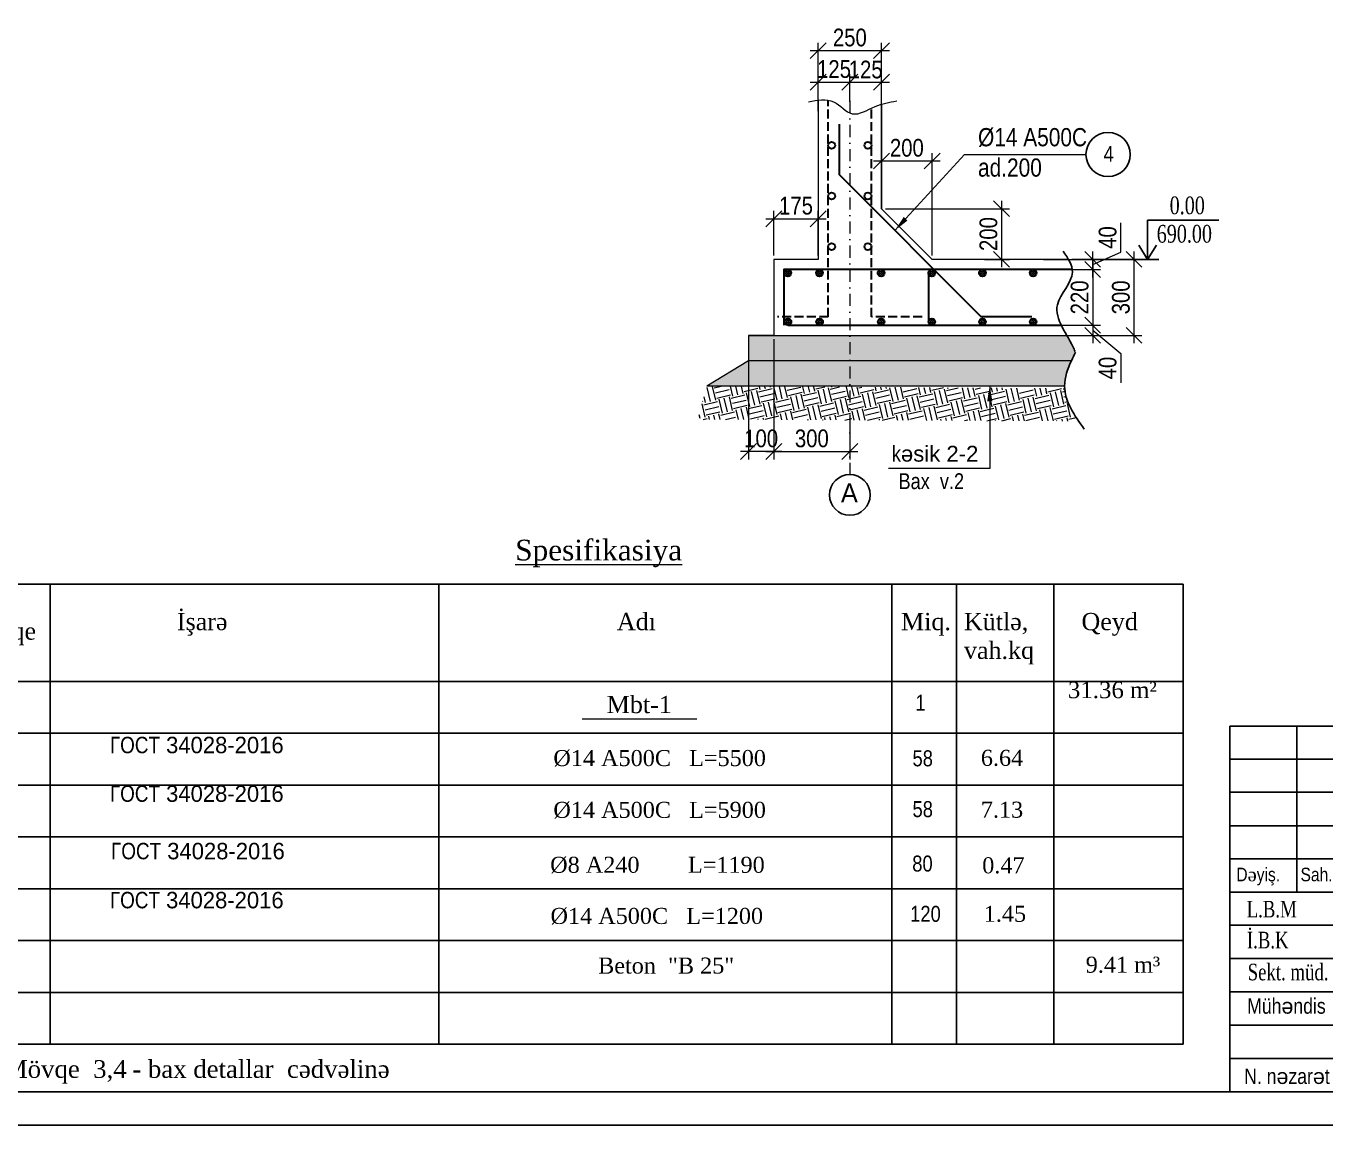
# Model space of a CAD drawing. Header units: millimetres. Extents: x 1067644 to 1117794, y -913136 to -692535.
# Drawn here: x 1078838 to 1099346, y -785239 to -767888 of the extents above; entities that cross this region are included whole.
import ezdxf

# ---------------------------------------------------------------- set-up
doc = ezdxf.new("R2010")
doc.units = ezdxf.units.MM
doc.linetypes.add('DASHDOT', pattern=[25.4, 12.7, -6.35, 0, -6.35])
doc.linetypes.add('Hidden Line', pattern=[391.222223, 282.222223, -109])
doc.layers.add('Annotation - Text', color=7, linetype='Continuous')
doc.layers.add('Text', color=7, linetype='Continuous')
doc.layers.add('xett', color=7, linetype='Continuous', lineweight=0)
doc.styles.add('400', font='times.ttf', dxfattribs={"width": 0.75, "height": 300})
doc.styles.get("Standard").update_dxf_attribs({"font": 'a3ar(la).ttf'})
doc.styles.add('style3', font='ARIAAL_.TTF', dxfattribs={"height": 300})
doc.styles.add('style6', font='ARIALN.TTF', dxfattribs={"height": 300})
doc.styles.add('Times New  Roman', font='times.ttf')
doc.styles.add('yazitipi', font='ARIALN.TTF')
doc.dimstyles.new('sevda', dxfattribs={"dimscale": 100, "dimtxt": 2.8, "dimasz": 2.5, "dimexe": 1.25, "dimexo": 0.625, "dimtad": 1, "dimtxsty": 'yazitipi', "dimblk": 'OBLIQUE', "dimcen": 2.5, "dimdle": 1.25, "dimclrd": 253, "dimclre": 253, "dimclrt": 73, "dimaunit": 1, "dimadec": 3, "dimazin": 0, "dimtfac": 1, "dimtmove": 1, "dimatfit": 3, "dimfxl": 1, "dimlwd": 13, "dimlwe": 13, "dimarcsym": 0})

# ---------------------------------------------------------------- blocks, each defined once
blk = doc.blocks.new('_Oblique')
at = {"color": 0, "linetype": 'ByBlock', "lineweight": -2}
blk.add_line((-0.5, -0.5), (0.5, 0.5), dxfattribs=at)
blk = doc.blocks.new('*D46')
at = {"color": 253, "lineweight": 13, "ltscale": 15, "transparency": 16777216}
for p, q in [((1090644, -772835), (1090644, -774732)), ((1091844, -774204), (1091844, -774732)), ((1090519, -774607), (1091969, -774607))]:
    blk.add_line(p, q, dxfattribs=at)
at = {"layer": 'Defpoints', "color": 0, "ltscale": 15, "transparency": 16777216}
for p in [(1090644, -772773), (1091844, -774142), (1091844, -774607)]:
    blk.add_point(p, dxfattribs=at)
at = {"color": 253, "lineweight": 13, "ltscale": 15, "transparency": 16777216, "xscale": 250, "yscale": 250, "zscale": 250, "rotation": 180}
blk.add_blockref('_Oblique', (1090644, -774607), dxfattribs=at)
at = {"color": 253, "lineweight": 13, "ltscale": 15, "transparency": 16777216, "xscale": 250, "yscale": 250, "zscale": 250}
blk.add_blockref('_Oblique', (1091844, -774607), dxfattribs=at)
at = {"color": 73, "ltscale": 15, "transparency": 16777216, "insert": (1091244, -774401), "char_height": 280, "attachment_point": 5, "style": 'yazitipi'}
blk.add_mtext('300', dxfattribs=at)
blk = doc.blocks.new('*D47')
at = {"color": 253, "lineweight": 13, "ltscale": 15, "transparency": 16777216}
for p, q in [((1090244, -772835), (1090244, -774732)), ((1090644, -772835), (1090644, -774732)), ((1090769, -774607), (1090119, -774607))]:
    blk.add_line(p, q, dxfattribs=at)
at = {"layer": 'Defpoints', "color": 0, "ltscale": 15, "transparency": 16777216}
for p in [(1090244, -772773), (1090644, -772773), (1090244, -774607)]:
    blk.add_point(p, dxfattribs=at)
at = {"color": 253, "lineweight": 13, "ltscale": 15, "transparency": 16777216, "xscale": 250, "yscale": 250, "zscale": 250, "rotation": 180}
blk.add_blockref('_Oblique', (1090244, -774607), dxfattribs=at)
at = {"color": 253, "lineweight": 13, "ltscale": 15, "transparency": 16777216, "xscale": 250, "yscale": 250, "zscale": 250}
blk.add_blockref('_Oblique', (1090644, -774607), dxfattribs=at)
at = {"color": 73, "ltscale": 15, "transparency": 16777216, "insert": (1090444, -774401), "char_height": 280, "attachment_point": 5, "style": 'yazitipi'}
blk.add_mtext('100', dxfattribs=at)
blk = doc.blocks.new('*D48')
at = {"color": 253, "lineweight": 13, "ltscale": 15, "transparency": 16777216}
for p, q in [((1090644, -771510), (1090644, -770807)), ((1091344, -771510), (1091344, -770807)), ((1090519, -770932), (1091469, -770932))]:
    blk.add_line(p, q, dxfattribs=at)
at = {"layer": 'Defpoints', "color": 0, "ltscale": 15, "transparency": 16777216}
for p in [(1091344, -770932), (1090644, -771573), (1091344, -771573)]:
    blk.add_point(p, dxfattribs=at)
at = {"color": 253, "lineweight": 13, "ltscale": 15, "transparency": 16777216, "xscale": 250, "yscale": 250, "zscale": 250, "rotation": 180}
blk.add_blockref('_Oblique', (1090644, -770932), dxfattribs=at)
at = {"color": 253, "lineweight": 13, "ltscale": 15, "transparency": 16777216, "xscale": 250, "yscale": 250, "zscale": 250}
blk.add_blockref('_Oblique', (1091344, -770932), dxfattribs=at)
at = {"color": 73, "ltscale": 15, "transparency": 16777216, "insert": (1090994, -770727), "char_height": 280, "attachment_point": 5, "style": 'yazitipi'}
blk.add_mtext('175', dxfattribs=at)
blk = doc.blocks.new('*D49')
at = {"color": 253, "lineweight": 13, "ltscale": 15, "transparency": 16777216}
for p, q in [((1091344, -769234), (1091344, -768651)), ((1091844, -769087), (1091844, -768651)), ((1091219, -768776), (1091969, -768776))]:
    blk.add_line(p, q, dxfattribs=at)
at = {"layer": 'Defpoints', "color": 0, "ltscale": 15, "transparency": 16777216}
for p in [(1091844, -768776), (1091844, -769150), (1091344, -769297)]:
    blk.add_point(p, dxfattribs=at)
at = {"color": 253, "lineweight": 13, "ltscale": 15, "transparency": 16777216, "xscale": 250, "yscale": 250, "zscale": 250, "rotation": 180}
blk.add_blockref('_Oblique', (1091344, -768776), dxfattribs=at)
at = {"color": 253, "lineweight": 13, "ltscale": 15, "transparency": 16777216, "xscale": 250, "yscale": 250, "zscale": 250}
blk.add_blockref('_Oblique', (1091844, -768776), dxfattribs=at)
at = {"color": 73, "ltscale": 15, "transparency": 16777216, "insert": (1091594, -768570), "char_height": 280, "attachment_point": 5, "style": 'yazitipi'}
blk.add_mtext('125', dxfattribs=at)
blk = doc.blocks.new('*D50')
at = {"color": 253, "lineweight": 13, "ltscale": 15, "transparency": 16777216}
for p, q in [((1091844, -769087), (1091844, -768651)), ((1092344, -769123), (1092344, -768651)), ((1091719, -768776), (1092469, -768776))]:
    blk.add_line(p, q, dxfattribs=at)
at = {"layer": 'Defpoints', "color": 0, "ltscale": 15, "transparency": 16777216}
for p in [(1092344, -768776), (1091844, -769150), (1092344, -769186)]:
    blk.add_point(p, dxfattribs=at)
at = {"color": 253, "lineweight": 13, "ltscale": 15, "transparency": 16777216, "xscale": 250, "yscale": 250, "zscale": 250, "rotation": 180}
blk.add_blockref('_Oblique', (1091844, -768776), dxfattribs=at)
at = {"color": 253, "lineweight": 13, "ltscale": 15, "transparency": 16777216, "xscale": 250, "yscale": 250, "zscale": 250}
blk.add_blockref('_Oblique', (1092344, -768776), dxfattribs=at)
at = {"color": 73, "ltscale": 15, "transparency": 16777216, "insert": (1092094, -768578), "char_height": 280, "attachment_point": 5, "style": 'yazitipi'}
blk.add_mtext('125', dxfattribs=at)
blk = doc.blocks.new('*D51')
at = {"color": 253, "lineweight": 13, "ltscale": 15, "transparency": 16777216}
for p, q in [((1091344, -768811), (1091344, -768153)), ((1092344, -768811), (1092344, -768153)), ((1091219, -768278), (1092469, -768278))]:
    blk.add_line(p, q, dxfattribs=at)
at = {"layer": 'Defpoints', "color": 0, "ltscale": 15, "transparency": 16777216}
for p in [(1092344, -768278), (1091344, -768873), (1092344, -768873)]:
    blk.add_point(p, dxfattribs=at)
at = {"color": 253, "lineweight": 13, "ltscale": 15, "transparency": 16777216, "xscale": 250, "yscale": 250, "zscale": 250, "rotation": 180}
blk.add_blockref('_Oblique', (1091344, -768278), dxfattribs=at)
at = {"color": 253, "lineweight": 13, "ltscale": 15, "transparency": 16777216, "xscale": 250, "yscale": 250, "zscale": 250}
blk.add_blockref('_Oblique', (1092344, -768278), dxfattribs=at)
at = {"color": 73, "ltscale": 15, "transparency": 16777216, "insert": (1091844, -768072), "char_height": 280, "attachment_point": 5, "style": 'yazitipi'}
blk.add_mtext('250', dxfattribs=at)
blk = doc.blocks.new('*D52')
at = {"color": 253, "lineweight": 13, "ltscale": 15, "transparency": 16777216}
for p, q in [((1092219, -770019), (1093269, -770019)), ((1092344, -770092), (1092344, -769894)), ((1093144, -771510), (1093144, -769894))]:
    blk.add_line(p, q, dxfattribs=at)
at = {"layer": 'Defpoints', "color": 0, "ltscale": 15, "transparency": 16777216}
for p in [(1093144, -770019), (1092344, -770155), (1093144, -771573)]:
    blk.add_point(p, dxfattribs=at)
at = {"color": 253, "lineweight": 13, "ltscale": 15, "transparency": 16777216, "xscale": 250, "yscale": 250, "zscale": 250, "rotation": 180}
blk.add_blockref('_Oblique', (1092344, -770019), dxfattribs=at)
at = {"color": 253, "lineweight": 13, "ltscale": 15, "transparency": 16777216, "xscale": 250, "yscale": 250, "zscale": 250}
blk.add_blockref('_Oblique', (1093144, -770019), dxfattribs=at)
at = {"color": 73, "ltscale": 15, "transparency": 16777216, "insert": (1092744, -769813), "char_height": 280, "attachment_point": 5, "style": 'yazitipi'}
blk.add_mtext('200', dxfattribs=at)
blk = doc.blocks.new('*D53')
at = {"color": 253, "lineweight": 13, "ltscale": 15, "transparency": 16777216}
for p, q in [((1094239, -770648), (1094239, -771698)), ((1092406, -770773), (1094364, -770773)), ((1093969, -771573), (1094364, -771573))]:
    blk.add_line(p, q, dxfattribs=at)
at = {"layer": 'Defpoints', "color": 0, "ltscale": 15, "transparency": 16777216}
for p in [(1092344, -770773), (1093907, -771573), (1094239, -771573)]:
    blk.add_point(p, dxfattribs=at)
at = {"color": 253, "lineweight": 13, "ltscale": 15, "transparency": 16777216, "xscale": 250, "yscale": 250, "zscale": 250}
for p, rotation in [((1094239, -770773), 90), ((1094239, -771573), 270)]:
    blk.add_blockref('_Oblique', p, dxfattribs=dict(at, rotation=rotation))
at = {"color": 73, "ltscale": 15, "transparency": 16777216, "insert": (1094033, -771173), "char_height": 280, "attachment_point": 5, "rotation": 90, "style": 'yazitipi'}
blk.add_mtext('200', dxfattribs=at)
blk = doc.blocks.new('*D54')
at = {"color": 253, "lineweight": 13, "ltscale": 15, "transparency": 16777216}
for p, q in [((1096330, -771448), (1096330, -772898)), ((1094901, -771573), (1096455, -771573)), ((1094901, -772773), (1096455, -772773))]:
    blk.add_line(p, q, dxfattribs=at)
at = {"layer": 'Defpoints', "color": 0, "ltscale": 15, "transparency": 16777216}
for p in [(1094839, -771573), (1094839, -772773), (1096330, -772773)]:
    blk.add_point(p, dxfattribs=at)
at = {"color": 253, "lineweight": 13, "ltscale": 15, "transparency": 16777216, "xscale": 250, "yscale": 250, "zscale": 250}
for p, rotation in [((1096330, -771573), 90), ((1096330, -772773), 270)]:
    blk.add_blockref('_Oblique', p, dxfattribs=dict(at, rotation=rotation))
at = {"color": 73, "ltscale": 15, "transparency": 16777216, "insert": (1096124, -772173), "char_height": 280, "attachment_point": 5, "rotation": 90, "style": 'yazitipi'}
blk.add_mtext('300', dxfattribs=at)
blk = doc.blocks.new('*D55')
at = {"color": 253, "lineweight": 13, "ltscale": 15, "transparency": 16777216}
for p, q in [((1096120, -771459), (1096120, -770996)), ((1095678, -771858), (1095678, -771448)), ((1095678, -771653), (1096120, -771459)), ((1095142, -771573), (1095803, -771573)), ((1095142, -771733), (1095803, -771733))]:
    blk.add_line(p, q, dxfattribs=at)
at = {"layer": 'Defpoints', "color": 0, "ltscale": 15, "transparency": 16777216}
for p in [(1095080, -771573), (1095678, -771573), (1095080, -771733)]:
    blk.add_point(p, dxfattribs=at)
at = {"color": 253, "lineweight": 13, "ltscale": 15, "transparency": 16777216, "xscale": 250, "yscale": 250, "zscale": 250}
for p, rotation in [((1095678, -771573), 90), ((1095678, -771733), 270)]:
    blk.add_blockref('_Oblique', p, dxfattribs=dict(at, rotation=rotation))
at = {"color": 73, "ltscale": 15, "transparency": 16777216, "insert": (1095915, -771228), "char_height": 280, "attachment_point": 5, "rotation": 90, "style": 'yazitipi'}
blk.add_mtext('40', dxfattribs=at)
blk = doc.blocks.new('*D56')
at = {"color": 253, "lineweight": 13, "ltscale": 15, "transparency": 16777216}
for p, q in [((1095678, -772488), (1095678, -772898)), ((1095071, -772613), (1095803, -772613)), ((1095678, -772693), (1096120, -773058)), ((1095071, -772773), (1095803, -772773)), ((1096120, -773058), (1096120, -773520))]:
    blk.add_line(p, q, dxfattribs=at)
at = {"layer": 'Defpoints', "color": 0, "ltscale": 15, "transparency": 16777216}
for p in [(1095008, -772613), (1095008, -772773), (1095678, -772773)]:
    blk.add_point(p, dxfattribs=at)
at = {"color": 253, "lineweight": 13, "ltscale": 15, "transparency": 16777216, "xscale": 250, "yscale": 250, "zscale": 250}
for p, rotation in [((1095678, -772613), 90), ((1095678, -772773), 270)]:
    blk.add_blockref('_Oblique', p, dxfattribs=dict(at, rotation=rotation))
at = {"color": 73, "ltscale": 15, "transparency": 16777216, "insert": (1095915, -773289), "char_height": 280, "attachment_point": 5, "rotation": 90, "style": 'yazitipi'}
blk.add_mtext('40', dxfattribs=at)
blk = doc.blocks.new('*D57')
at = {"color": 253, "lineweight": 13, "ltscale": 15, "transparency": 16777216}
for p, q in [((1095678, -771608), (1095678, -772738)), ((1095535, -771733), (1095803, -771733)), ((1095535, -772613), (1095803, -772613))]:
    blk.add_line(p, q, dxfattribs=at)
at = {"layer": 'Defpoints', "color": 0, "ltscale": 15, "transparency": 16777216}
for p in [(1095473, -771733), (1095473, -772613), (1095678, -772613)]:
    blk.add_point(p, dxfattribs=at)
at = {"color": 253, "lineweight": 13, "ltscale": 15, "transparency": 16777216, "xscale": 250, "yscale": 250, "zscale": 250}
for p, rotation in [((1095678, -771733), 90), ((1095678, -772613), 270)]:
    blk.add_blockref('_Oblique', p, dxfattribs=dict(at, rotation=rotation))
at = {"color": 73, "ltscale": 15, "transparency": 16777216, "insert": (1095473, -772173), "char_height": 280, "attachment_point": 5, "rotation": 90, "style": 'yazitipi'}
blk.add_mtext('220', dxfattribs=at)
blk = doc.blocks.new('ntnntyht')
at = {"lineweight": 25, "ltscale": 15}
for p, q in [((1983715, -50107), (1983715, -44361)), ((1983715, -44361), (2003045, -44361)), ((1984768, -46969), (1984768, -44361)), ((1983723, -44879), (1990507, -44879)), ((1983723, -45402), (1990507, -45402)), ((1990494, -45931), (1983714, -45927)), ((1983723, -46446), (1990507, -46446)), ((1983723, -46969), (1990507, -46969)), ((1983723, -47491), (1990507, -47491)), ((1983723, -48014), (1990507, -48014)), ((1983723, -48536), (1990507, -48536)), ((1983723, -49059), (1990507, -49059)), ((1983723, -49581), (1990507, -49581)), ((1963654, -50106), (2003045, -50106))]:
    blk.add_line(p, q, dxfattribs=at)
at = {"lineweight": 5, "ltscale": 15}
for p, q in [((1983715, -44361), (1985805, -44361)), ((1983723, -46969), (1984768, -46969))]:
    blk.add_line(p, q, dxfattribs=at)
at = {"lineweight": 25}
blk.add_line((2003567, -50629), (1961564, -50629), dxfattribs=at)
at = {"lineweight": 25, "attachment_point": 1, "style": 'style6'}
for s, insert, char_height, width in [('D{\\fTimes New Roman|b0|i0|c238|p18;ə\\fArial Narrow|b0|i0|c238|p34;yiş.}', (1983817, -46586), 213.61, 6455.66), ('{\\fArial Narrow|b0|i0|c238|p34; Sah.}', (1984757, -46586), 213.61, 6455.66), ('{\\fArial Narrow|b0|i0|c238|p34;Müh\\fArial|b0|i0|c238|p34;ə\\fArial Narrow|b0|i0|c238|p34;ndis}', (1983987, -48638), 241.48, 7006.85), ('N. n{\\fArial|b0|i0|c238|p34;ə\\fArial Narrow|b0|i0|c238|p34;zar\\fArial|b0|i0|c238|p34;ə\\fArial Narrow|b0|i0|c238|p34;t}', (1983940, -49742), 241.477, 7006.85)]:
    blk.add_mtext(s, dxfattribs=dict(at, insert=insert, char_height=char_height, width=width))
at = {"lineweight": 25, "ltscale": 15, "char_height": 260.28, "width": 7854.27, "attachment_point": 1, "style": '400'}
for s, insert in [('{\\fTimes New Roman|b0|i0|c238|p18;L}.{\\fTimes New Roman|b0|i0|c238|p18;B}.М', (1983979, -47107)), ('{\\fTimes New Roman|b0|i0|c238|p18;İ.B.K}', (1983982, -47593)), ('{\\fTimes New Roman|b0|i0|c238|p18;Sekt. müd.}', (1983995, -48095))]:
    blk.add_mtext(s, dxfattribs=dict(at, insert=insert))

msp = doc.modelspace()

# ---------------------------------------------------------------- hatches: boundary and pattern name
at = {"lineweight": 9, "ltscale": 15}
h = msp.add_hatch(dxfattribs=at)
h.set_pattern_fill('ANGLE', color=256, scale=4)
h.set_pattern_definition([(0, (-2933406.24, 2267996.63), (0, 27.94), [20.32, -7.62]), (90, (-2933406.24, 2267996.63), (-27.94, 2e-15), [20.32, -7.62])])
edge = h.paths.add_edge_path()
edge.add_arc((1090865.667, -771788.101), 53.535, 0, 360)
h = msp.add_hatch(dxfattribs=at)
h.set_pattern_fill('ANGLE', color=256, scale=4)
h.set_pattern_definition([(0, (-2932906.24, 2267996.63), (0, 27.94), [20.32, -7.62]), (90, (-2932906.24, 2267996.63), (-27.94, 2e-15), [20.32, -7.62])])
edge = h.paths.add_edge_path()
edge.add_arc((1091365.667, -771788.101), 53.535, 0, 360)
h = msp.add_hatch(dxfattribs=at)
h.set_pattern_fill('ANGLE', color=256, scale=4)
h.set_pattern_definition([(0, (-2931934.155, 2267996.63), (0, 27.94), [20.32, -7.62]), (90, (-2931934.155, 2267996.63), (-27.94, 2e-15), [20.32, -7.62])])
edge = h.paths.add_edge_path()
edge.add_arc((1092337.75, -771788.101), 53.535, 0, 360)
h = msp.add_hatch(dxfattribs=at)
h.set_pattern_fill('ANGLE', color=256, scale=4)
h.set_pattern_definition([(0, (-2931134.155, 2267996.63), (0, 27.94), [20.32, -7.62]), (90, (-2931134.155, 2267996.63), (-27.94, 2e-15), [20.32, -7.62])])
edge = h.paths.add_edge_path()
edge.add_arc((1093137.75, -771788.101), 53.535, 0, 360)
h = msp.add_hatch(dxfattribs=at)
h.set_pattern_fill('ANGLE', color=256, scale=4)
h.set_pattern_definition([(0, (-2930334.155, 2267996.63), (0, 27.94), [20.32, -7.62]), (90, (-2930334.155, 2267996.63), (-27.94, 2e-15), [20.32, -7.62])])
edge = h.paths.add_edge_path()
edge.add_arc((1093937.75, -771788.101), 53.535, 0, 360)
h = msp.add_hatch(dxfattribs=at)
h.set_pattern_fill('ANGLE', color=256, scale=4)
h.set_pattern_definition([(0, (-2929534.155, 2267996.63), (0, 27.94), [20.32, -7.62]), (90, (-2929534.155, 2267996.63), (-27.94, 2e-15), [20.32, -7.62])])
edge = h.paths.add_edge_path()
edge.add_arc((1094737.75, -771788.101), 53.535, 0, 360)
h = msp.add_hatch(dxfattribs=at)
h.set_pattern_fill('ANGLE', color=256, scale=4)
h.set_pattern_definition([(0, (-2933405.65, 2267225.292), (0, 27.94), [20.32, -7.62]), (90, (-2933405.65, 2267225.292), (-27.94, 2e-15), [20.32, -7.62])])
edge = h.paths.add_edge_path()
edge.add_arc((1090866.256, -772559.439), 53.535, 0, 360)
h = msp.add_hatch(dxfattribs=at)
h.set_pattern_fill('ANGLE', color=256, scale=4)
h.set_pattern_definition([(0, (-2932905.65, 2267225.292), (0, 27.94), [20.32, -7.62]), (90, (-2932905.65, 2267225.292), (-27.94, 2e-15), [20.32, -7.62])])
edge = h.paths.add_edge_path()
edge.add_arc((1091366.256, -772559.439), 53.535, 0, 360)
h = msp.add_hatch(dxfattribs=at)
h.set_pattern_fill('ANGLE', color=256, scale=4)
h.set_pattern_definition([(0, (-2931933.566, 2267225.292), (0, 27.94), [20.32, -7.62]), (90, (-2931933.566, 2267225.292), (-27.94, 2e-15), [20.32, -7.62])])
edge = h.paths.add_edge_path()
edge.add_arc((1092338.34, -772559.439), 53.535, 0, 360)
h = msp.add_hatch(dxfattribs=at)
h.set_pattern_fill('ANGLE', color=256, scale=4)
h.set_pattern_definition([(0, (-2931133.566, 2267225.292), (0, 27.94), [20.32, -7.62]), (90, (-2931133.566, 2267225.292), (-27.94, 2e-15), [20.32, -7.62])])
edge = h.paths.add_edge_path()
edge.add_arc((1093138.34, -772559.439), 53.535, 0, 360)
h = msp.add_hatch(dxfattribs=at)
h.set_pattern_fill('ANGLE', color=256, scale=4)
h.set_pattern_definition([(0, (-2930333.566, 2267225.292), (0, 27.94), [20.32, -7.62]), (90, (-2930333.566, 2267225.292), (-27.94, 2e-15), [20.32, -7.62])])
edge = h.paths.add_edge_path()
edge.add_arc((1093938.34, -772559.439), 53.535, 0, 360)
h = msp.add_hatch(dxfattribs=at)
h.set_pattern_fill('ANGLE', color=256, scale=4)
h.set_pattern_definition([(0, (-2929533.566, 2267225.292), (0, 27.94), [20.32, -7.62]), (90, (-2929533.566, 2267225.292), (-27.94, 2e-15), [20.32, -7.62])])
edge = h.paths.add_edge_path()
edge.add_arc((1094738.34, -772559.439), 53.535, 0, 360)
at = {"lineweight": 5, "ltscale": 5}
h = msp.add_hatch(dxfattribs=at)
h.set_pattern_fill('AR-CONC', color=4)
h.set_pattern_definition([(50, (36769.4, -4607.35), (182.184669, -15.939086), [19.05, -209.55]), (355, (36769.4, -4607.35), (-35.243421, 191.056845), [15.24, -167.640584]), (100.451445, (36784.58, -4608.67), (146.941247, 175.117752), [16.19001, -178.090245]), (46.1842, (36769.4, -4556.55), (271.07904, -42.042328), [28.575, -314.325]), (96.635558, (36792, -4560.05), (237.404134, 247.426125), [24.285023, -267.13561]), (351.18415, (36769.4, -4556.55), (237.404134, 247.426125), [22.85997, -251.45973]), (21, (36794.8, -4569.25), (151.614391, -102.265198), [19.05, -209.55]), (326, (36794.8, -4569.25), (61.802028, 184.187966), [15.24, -167.64]), (71.451445, (36807.43, -4577.77), (213.41642, 81.92277), [16.19001, -178.089938]), (37.5, (36769.4, -4607.346), (3.0886033, 84.555039), [0, -165.608, 0, -170.18, 0, -168.275]), (7.5, (36769.4, -4607.35), (66.8196625, 100.180575), [0, -97.028, 0, -161.798, 0, -64.135]), (327.5, (36712.76, -4607.346), (135.590595, -5.728744), [0, -63.5, 0, -198.12, 0, -262.89]), (317.5, (36687.36, -4607.35), (148.129181, 25.426491), [0, -82.55, 0, -131.572, 0, -186.69])])
h.paths.add_polyline_path([(1095341.159, -773172.974), (1095373.466, -773106.901), (1095405.582, -773044.963), (1095375.991, -772973.041), (1095348.456, -772915.696), (1095317.764, -772858.136), (1095285.206, -772800.415), (1095269.483, -772772.974), (1090243.604, -772772.974), (1090243.604, -773172.974)])
h = msp.add_hatch(dxfattribs=at)
h.set_pattern_fill('GRAVEL', color=161, scale=15)
h.set_pattern_definition([(228.0127875, (37043.72, -4226.346), (-3048.00000024, -3428.9999998), [51.25822, -5074.57255]), (184.969741, (37009.43, -4264.446), (4571.9999982, 381.0000217), [87.96071, -8708.10733]), (132.510447, (36921.8, -4272.066), (3810.0000016, -4190.99999854), [62.02223, -6140.20842]), (267.273689, (36773.21, -4367.316), (381.0000008, 7619.99999996), [80.10068, -7929.96561]), (292.8336542, (36769.4, -4447.326), (-1905.00000016, 4571.99999993), [78.54505, -7775.97116]), (357.273689, (36799.88, -4519.716), (-7619.99999996, 381.0000008), [80.10068, -7929.96561]), (37.6942405, (36879.89, -4523.526), (-4952.99999978, -3810.00000029), [105.92905, -10486.9673]), (72.2553284, (36963.71, -4458.756), (2667.00000072, 8381.99999977), [100.00793, -9900.78849]), (121.4295656, (36994.19, -4363.506), (-3048.00000043, 4952.99999973), [80.37195, -7956.83185]), (175.2363583, (36952.28, -4294.926), (4190.99999994, -381.00000066), [91.75699, -4496.09054]), (222.3974378, (36860.84, -4287.306), (-4571.99999985, -4191.00000016), [118.66169, -11747.51588]), (138.8140748, (37150.4, -4371.126), (-2666.9999998, 2286.0000002), [40.50068, -4009.58487]), (171.4692344, (37119.92, -4344.456), (4953.00000013, -761.99999914), [77.0523, -7628.19585]), (225, (37043.72, -4333.03), (-5e-14, -381), [53.8814, -484.93397]), (203.1985905, (37017.05, -4287.306), (1905, 761.9999999), [29.0162, -2872.59336]), (291.8014095, (36990.38, -4298.736), (-381, 1143), [41.03484, -2010.71295]), (30.9637565, (37005.62, -4336.836), (1143, 762), [66.64795, -2154.94472]), (161.565051, (37062.77, -4302.55), (762, -381), [48.19307, -1156.63472]), (16.3895403, (36769.4, -4298.736), (3810, 1143), [67.5132, -6683.824]), (70.346176, (36834.17, -4279.686), (-1524.00000014, -4190.99999995), [56.63984, -5607.33235]), (293.1985905, (37062.77, -4226.346), (-761.9999999, 1905), [58.03201, -2843.57754]), (343.6104597, (37085.63, -4279.686), (-3810.00000008, 1142.99999973), [67.5132, -6683.824]), (339.4439548, (36769.4, -4534.956), (-1905, 762), [65.10528, -3190.16015]), (294.7751406, (36830.36, -4557.816), (-1905.00000227, 4190.99999897), [54.55082, -5400.53901]), (66.8014095, (37066.58, -4607.346), (761.9999999, 1905), [58.03202, -2843.57754]), (17.3540246, (37089.44, -4554.006), (-4952.9999999, -1524.00000032), [63.86741, -6322.8564]), (69.4439548, (36879.89, -4607.346), (-762, -1905), [32.55264, -3222.71279]), (101.3099325, (37043.72, -4607.346), (-381, 1524), [19.42719, -1923.29924]), (165.9637565, (37039.91, -4588.3), (1143, -381), [78.54506, -1492.35819]), (186.009006, (36963.71, -4569.246), (3809.99999998, 381.0000002), [72.79005, -7206.20473]), (303.6900675, (37005.62, -4371.13), (-381, 762), [54.94858, -1318.76645]), (353.1572266, (37036.1, -4416.846), (6477.00000004, -761.99999966), [95.93351, -9497.40136]), (60.945396, (37131.35, -4428.276), (-1524, -2667), [39.22624, -3883.40885]), (90, (37150.4, -4394), (-381, 381), [22.86, -358.14]), (120.2564372, (36956.09, -4557.816), (1523.9999998, -2667.0000001), [52.93004, -5240.09112]), (48.0127875, (36929.42, -4512.096), (3048.00000025, 3428.9999998), [102.51643, -5023.31433]), (0, (36998, -4435.9), (381, 381), [99.06, -281.94]), (325.3048465, (37097.06, -4435.896), (3810.00000144, -2666.99999794), [60.24143, -5963.89751]), (254.054604, (37146.59, -4470.186), (-381, -1524), [55.47436, -2718.24751]), (207.6459754, (37131.35, -4523.526), (-7239.00000027, -3809.9999995), [90.32176, -8941.86966]), (175.4260787, (37051.34, -4565.436), (-4953, 381), [95.55442, -9459.87697])])
h.paths.add_polyline_path([(1095235.35, -773572.974), (1095235.504, -773549.69), (1095238.104, -773512.024), (1095242.888, -773474.176), (1095249.687, -773436.243), (1095258.331, -773398.323), (1095268.648, -773360.515), (1095280.47, -773322.917), (1095293.626, -773285.626), (1095307.945, -773248.741), (1095323.258, -773212.36), (1095339.395, -773176.581), (1095341.12, -773172.974), (1090243.604, -773172.974), (1089584.517, -773572.974)])
at = {"layer": 'Annotation - Text', "lineweight": 5, "ltscale": 20}
h = msp.add_hatch(dxfattribs=at)
h.set_pattern_fill('EARTH', color=253, scale=35, angle=-76.6397816)
h.set_pattern_definition([(283.360218, (36769.4, -4607.35), (267.590996, -164.8793), [222.25, -222.25]), (283.360218, (36850.49, -4588.09), (267.590996, -164.8793), [222.25, -222.25]), (283.360218, (36931.58, -4568.83), (267.590996, -164.8793), [222.25, -222.25]), (13.360218, (36965.03, -4589.44), (164.8793, 267.590996), [222.25, -222.25]), (13.360218, (36984.28, -4670.53), (164.8793, 267.590996), [222.25, -222.25]), (13.360218, (37003.54, -4751.62), (164.8793, 267.590996), [222.25, -222.25])])
h.paths.add_polyline_path([(1095237.41, -773624.132), (1095236.584, -773609.919), (1089584.517, -773572.974), (1089440.224, -774098.115), (1095455.619, -774126.237), (1095449.786, -774117.618), (1095427.188, -774083.4), (1095405.224, -774049.094), (1095384.023, -774014.683), (1095363.71, -773980.148), (1095344.413, -773945.472), (1095326.259, -773910.637), (1095309.375, -773875.626), (1095293.888, -773840.421), (1095279.925, -773805.005), (1095267.612, -773769.359), (1095257.078, -773733.467), (1095248.448, -773697.31), (1095241.85, -773660.871)])

# ---------------------------------------------------------------- linework, layer by layer
at = {"color": 3, "lineweight": 15, "ltscale": 15}
for p, q in [((1091343.604, -769060.161), (1091343.604, -771572.974)), ((1092343.604, -769124.329), (1092343.604, -770772.974)), ((1092343.604, -770772.974), (1092343.604, -769124.329)), ((1092343.604, -770772.974), (1093143.604, -771572.974))]:
    msp.add_line(p, q, dxfattribs=at)
at = {"linetype": 'Hidden Line', "lineweight": 30, "ltscale": 0.5}
for p, q in [((1091503.604, -772480.174), (1091503.604, -769060.387)), ((1092183.604, -772480.174), (1092183.604, -769187.09)), ((1091503.604, -772480.174), (1090703.604, -772480.174)), ((1092983.604, -772480.174), (1092183.604, -772480.174))]:
    msp.add_line(p, q, dxfattribs=at)
at = {"linetype": 'DASHDOT', "lineweight": 15, "ltscale": 15}
msp.add_line((1091843.604, -769069.723), (1091843.604, -774969.989), dxfattribs=at)
at = {"color": 0}
msp.add_line((1096545.597, -771572.974), (1096545.597, -770951.576), dxfattribs=at)
at = {"color": 7}
msp.add_line((1096545.597, -770951.576), (1097669.966, -770951.576), dxfattribs=at)
at = {"ltscale": 15}
for p, q in [((1095347.49, -771572.974), (1096721.833, -771572.974)), ((1090643.604, -772772.974), (1090243.604, -772772.974))]:
    msp.add_line(p, q, dxfattribs=at)
at = {"lineweight": 30, "ltscale": 15}
msp.add_line((1093084.216, -771788.101), (1093084.805, -772559.439), dxfattribs=at)
at = {"color": 1, "lineweight": 9, "ltscale": 5}
for p, q in [((1090243.604, -772772.974), (1090243.604, -773172.974)), ((1090243.604, -773172.974), (1089584.517, -773572.974)), ((1095341.078, -773172.974), (1090243.604, -773172.974)), ((1095235.064, -773572.974), (1089584.517, -773572.974))]:
    msp.add_line(p, q, dxfattribs=at)
for p, q in [((1077684.044, -776703.04), (1097109.044, -776703.04)), ((1079218.03, -776703.04), (1079218.03, -783963.909)), ((1085353.976, -776703.04), (1085353.976, -783963.909)), ((1092507.084, -776703.04), (1092507.084, -783963.909)), ((1093529.742, -776703.04), (1093529.742, -783963.909)), ((1095063.728, -776703.04), (1095063.728, -783963.909)), ((1097109.044, -776703.04), (1097109.044, -783963.909)), ((1077684.044, -778237.026), (1097109.044, -778237.026)), ((1077684.044, -779055.153), (1097109.044, -779055.153)), ((1077684.044, -779873.279), (1097109.044, -779873.279)), ((1077684.044, -779873.279), (1097109.044, -779873.279)), ((1077684.044, -780691.405), (1097109.044, -780691.405)), ((1077684.044, -781509.531), (1097109.044, -781509.531)), ((1077684.044, -782327.657), (1097109.044, -782327.657)), ((1077684.044, -783145.783), (1097109.044, -783145.783)), ((1077684.044, -783963.909), (1097109.044, -783963.909))]:
    msp.add_line(p, q)
at = {"lineweight": 9, "ltscale": 0.01}
msp.add_line((1087616.188, -778824.923), (1089430.536, -778824.923), dxfattribs=at)
at = {"lineweight": 30, "ltscale": 15}
for points in [[(1094718.931, -772479.809), (1093918.931, -772479.809), (1091678.37, -770239.248), (1091678.37, -769439.248)], [(1095356.047, -771732.974), (1091343.604, -771732.974), (1090803.604, -771732.974), (1090803.604, -772612.974)], [(1090866.256, -772612.974), (1095182.41, -772612.974)]]:
    msp.add_lwpolyline(points, dxfattribs=at)
at = {"color": 7, "ltscale": 15}
for points in [[(1096545.597, -771572.974), (1096406.995, -771348.63)], [(1096545.597, -771572.974), (1096684.199, -771348.63)]]:
    msp.add_lwpolyline(points, dxfattribs=at)
at = {"color": 3, "lineweight": 15, "ltscale": 15}
for points in [[(1091343.604, -771572.974), (1090643.604, -771572.974), (1090643.604, -772772.974), (1095269.47, -772772.974)], [(1095295.248, -771572.974), (1093143.604, -771572.974)]]:
    msp.add_lwpolyline(points, dxfattribs=at)
at = {"ltscale": 15}
msp.add_circle((1095920.66, -769917.929), 348.829, dxfattribs=at)
at = {"lineweight": 30, "ltscale": 15}
for centre in [(1091557.139, -769772.974), (1092130.07, -769772.974), (1091557.139, -770572.974), (1092130.07, -770572.974), (1091557.139, -771372.974), (1092130.07, -771372.974), (1090865.667, -771788.101), (1091365.667, -771788.101), (1092337.75, -771788.101), (1093137.75, -771788.101), (1093937.75, -771788.101), (1094737.75, -771788.101), (1090866.256, -772559.439), (1091366.256, -772559.439), (1092338.34, -772559.439), (1093138.34, -772559.439), (1093938.34, -772559.439), (1094738.34, -772559.439)]:
    msp.add_circle(centre, 53.535, dxfattribs=at)
at = {"ltscale": 2}
msp.add_circle((1091843.604, -775291.715), 321.726, dxfattribs=at)
at = {"color": 3, "lineweight": 15, "ltscale": 15}
msp.add_open_spline([(1091192.087, -769087.036), (1091331.146, -769058.753), (1091592.314, -769005.635), (1091876.083, -769376.248), (1092236.58, -769133.092), (1092470.423, -769092.145), (1092583.604, -769072.327)], degree=3, knots=[0, 0, 0, 0, 396.569471221, 744.803571137, 1121.327533251, 1474.506465848, 1474.506465848, 1474.506465848, 1474.506465848], dxfattribs=at)
at = {"ltscale": 15}
for points, knots in [([(1095213.081, -771443.436), (1095287.31, -771554.363), (1095477.743, -771838.944), (1094901.752, -772338.684), (1095298.803, -772772.703), (1095394.63, -773017.729), (1095399.483, -773030.139)], [0, 0, 0, 0, 361.980962824, 928.655094944, 1680.73233635, 1720.853094364, 1720.853094364, 1720.853094364, 1720.853094364]), ([(1095543.989, -774253.959), (1095389.678, -774034.091), (1095149.972, -773692.551), (1095298.978, -773248.509), (1095385.717, -773082.843), (1095408.841, -773038.677)], [0, 0, 0, 0, 747.78077882, 1161.591063032, 1312.014978697, 1312.014978697, 1312.014978697, 1312.014978697])]:
    msp.add_open_spline(points, degree=3, knots=knots, dxfattribs=at)
at = {"layer": 'xett', "lineweight": 0}
msp.add_lwpolyline([(1093655.821, -769917.929), (1093655.821, -769917.929), (1095571.831, -769917.929)], dxfattribs=at)

# ---------------------------------------------------------------- block references
at = {"color": 3, "xscale": 1.004925508461463, "yscale": 1.004925508461463, "zscale": 1.004925508461463}
msp.add_blockref('ntnntyht', (-895641.897, -734361.285), dxfattribs=at)

# ---------------------------------------------------------------- texts
at = {"color": 0, "lineweight": 25, "ltscale": 0.5, "char_height": 249.99, "width": 9290.73146, "attachment_point": 1}
for s, insert in [('{\\fArial Narrow|b0|i0|c238|p34;4}', (1095850.83, -769782.101)), ('{\\fArial Narrow|b0|i0|c238|p34;k\\fArial|b0|i0|c238|p34;əsik 2-2}', (1092507.054, -774516.308)), ('{\\fArial Narrow|b0|i0|c238|p34;Bax  v.2}', (1092612.66, -774950.086))]:
    msp.add_mtext(s, dxfattribs=dict(at, insert=insert))
at = {"lineweight": 9}
for s, insert, char_height, width, attachment_point, style in [('{\\fTimes New Roman|b0|i0|c238|p18;0.0}0', (1096893.563, -770580.562), 280, 23109.77763, 1, '400'), ('{\\fTimes New Roman|b0|i0|c238|p18;690.00}', (1097561.404, -771028.988), 280, 23109.77763, 3, '400'), ('\\pxt17;{\\fTimes New Roman|b0|i0|c238|p18;\\LSpesifikasiya}', (1086560.573, -775998.75), 327.25045, 16762.97709, 1, 'style6'), ('{\\fTimes New Roman|b0|i0|c238|p18;İşarə}', (1081220.712, -777154.984), 272, 6647.00885, 1, 'style6'), ('{\\fTimes New Roman|b0|i0|c238|p18;Adı}', (1088166.666, -777154.984), 272, 6647.00885, 1, 'style6'), ('{\\fTimes New Roman|b0|i0|c238|p18;Miq.}', (1092652.38, -777154.984), 272, 6647.00885, 1, 'style6'), ('{\\fTimes New Roman|b0|i0|c238|p18;Kütlə,\\Pvah.kq}', (1093645.565, -777154.984), 272, 6647.00885, 1, 'style6'), ('{\\fTimes New Roman|b0|i0|c238|p18;Qeyd}', (1095501.29, -777154.984), 272, 6647.00885, 1, 'style6'), ('{\\fTimes New Roman|b0|i0|c238|p18;Mövqe}', (1077832.742, -777304.831), 272, 6647.00885, 1, 'style6'), ('{\\fTimes New Roman|b0|i0|c238|p18;Mbt-1\\fTimes New Roman|b0|i0|c0|p18;  }', (1088006.257, -778464.145), 272, 6647.00885, 1, 'style6'), ('{\\fTimes New Roman|b0|i0|c204|p18;Ø\\fTimes New Roman|b0|i0|c238|p18;14 \\fTimes New Roman|b0|i0|c204|p18;А500C\\fTimes New Roman|b0|i0|c238|p18;   L=5500}', (1087163.758, -779319.374), 252.875, 6535.92181, 1, 'style6'), ('{\\fTimes New Roman|b0|i0|c204|p18;Ø\\fTimes New Roman|b0|i0|c238|p18;14 \\fTimes New Roman|b0|i0|c204|p18;А500C\\fTimes New Roman|b0|i0|c238|p18;   L=5900}', (1087163.758, -780137.5), 252.875, 6535.92181, 1, 'style6'), ('{\\fTimes New Roman|b0|i0|c204|p18;Ø\\fTimes New Roman|b0|i0|c238|p18;8 \\fTimes New Roman|b0|i0|c204|p18;А\\fTimes New Roman|b0|i0|c238|p18;24\\fTimes New Roman|b0|i0|c204|p18;0\\fTimes New Roman|b0|i0|c0|p18;     \\fTimes New Roman|b0|i0|c238|p18;   L=1190}', (1087113.202, -781267.745), 252.875, 5839.86635, 7, 'style6'), ('{\\fTimes New Roman|b0|i0|c204|p18;Ø\\fTimes New Roman|b0|i0|c238|p18;14 \\fTimes New Roman|b0|i0|c204|p18;А500C\\fTimes New Roman|b0|i0|c238|p18;   L=1200}', (1087118.499, -782075.157), 252.875, 6535.92181, 7, 'style6'), ('{\\fTimes New Roman|b0|i0|c0|p18;Beton  "\\fTimes New Roman|b0|i0|c238|p18;B 25\\fTimes New Roman|b0|i0|c0|p18;"}', (1087870.536, -782595.735), 252.875, 5839.86635, 1, 'style6')]:
    msp.add_mtext(s, dxfattribs=dict(at, insert=insert, char_height=char_height, width=width, attachment_point=attachment_point, style=style))
at = {"ltscale": 2, "insert": (1091702.963, -775110.329), "char_height": 300, "width": 6406.56045, "attachment_point": 1, "style": 'style3'}
msp.add_mtext('A', dxfattribs=at)
at = {"color": 3, "lineweight": 40, "insert": (1095286.598, -778240.23), "char_height": 525, "width": 13264.48919, "attachment_point": 1}
msp.add_mtext('{\\fTimes New Roman|b0|i0|c238|p18;\\H0.49524x;31.36 m² \\H2.0193x;  }', dxfattribs=at)
at = {"color": 7, "lineweight": 9, "char_height": 252.875, "width": 1748.87058, "style": 'style6'}
for s, insert, attachment_point in [('{\\fArial Narrow|b0|i0|c238|p34;1}', (1092879.571, -778444.699), 1), ('{\\fTimes New Roman|b0|i0|c238|p18;6.64}', (1093912.169, -779316.078), 1), ('{\\fArial Narrow|b0|i0|c238|p34;58}', (1092833.468, -779323.443), 1), ('{\\fArial Narrow|b0|i0|c238|p34;58}', (1092833.47, -780125.838), 1), ('{\\fTimes New Roman|b0|i0|c238|p18;7.13}', (1093912.169, -780134.204), 1), ('{\\fArial Narrow|b0|i0|c238|p34;80}', (1092829.506, -781241.368), 7), ('{\\fTimes New Roman|b0|i0|c0|p18;0.\\fTimes New Roman|b0|i0|c238|p18;47}', (1093934.478, -781271.211), 7), ('{\\fArial Narrow|b0|i0|c238|p34;120}', (1092796.635, -782034.865), 7), ('{\\fTimes New Roman|b0|i0|c238|p18;1.45}', (1093958.191, -782036.652), 7), ('{\\fTimes New Roman|b0|i0|c238|p18;   9.41 m\\fTimes New Roman|b0|i0|c0|p18;³}', (1095281.772, -782581.298), 1)]:
    msp.add_mtext(s, dxfattribs=dict(at, insert=insert, attachment_point=attachment_point))
at = {"lineweight": 40, "char_height": 449.99702, "width": 5741.63592, "attachment_point": 1}
for insert in [(1080165.053, -779110.03), (1080165.053, -779877.023), (1080182.912, -780784.37), (1080165.053, -781558.237)]:
    msp.add_mtext('{\\fArial Narrow|b0|i0|c204|p34;\\H0.57778x;ГОСТ\\fA3 Arial AzLat|b0|i0|c204|p34; 34028-2016 } ', dxfattribs=dict(at, insert=insert))
at = {"color": 0, "lineweight": 0, "insert": (1078171.306, -784214.864), "char_height": 280, "width": 24406.02729, "attachment_point": 1, "style": 'style6'}
msp.add_mtext('\\pxt22.667;{\\fTimes New Roman|b0|i0|c238|p18;* Mövqe  3,4} {\\fTimes New Roman|b0|i0|c238|p18;- bax detallar  cədvəlinə} ', dxfattribs=at)
at = {"layer": 'Text', "ltscale": 30, "insert": (1093867.764, -769500.276), "char_height": 287.5392, "width": 3053.17713, "attachment_point": 1, "style": 'Times New  Roman'}
msp.add_mtext('{\\fArial Narrow|b0|i0|c0|p34;%%C1\\fArial Narrow|b0|i0|c238|p34;4\\fArial Narrow|b0|i0|c0|p34; A\\fArial Narrow|b0|i0|c238|p34;500C  \\Pad.200}', dxfattribs=at)

# ---------------------------------------------------------------- dimensions: what is measured, and where the dimension line sits
at = {"ltscale": 15}
for base, p1, p2, picture, middle in [((1092343.604, -768277.69), (1091343.604, -768873.111), (1092343.604, -768873.111), '*D51', (1091843.604, -768072.229)), ((1093143.604, -770018.636), (1092343.604, -770154.894), (1093143.604, -771572.974), '*D52', (1092743.604, -769813.176)), ((1091343.604, -770932.396), (1090643.604, -771572.974), (1091343.604, -771572.974), '*D48', (1090993.604, -770726.935)), ((1091843.604, -774606.617), (1090643.604, -772772.974), (1091843.604, -774141.853), '*D46', (1091243.604, -774401.157))]:
    dim = msp.add_linear_dim(base=base, p1=p1, p2=p2, dimstyle='sevda', override={"dimlfac": 0.25}, dxfattribs=at)
    dim.commit()
    dim.dimension.update_dxf_attribs({"geometry": picture, "text_midpoint": middle})
for base, p1, p2, picture, middle in [((1091843.604, -768775.52), (1091343.604, -769296.959), (1091843.604, -769149.514), '*D49', (1091593.604, -768775.52)), ((1092343.604, -768775.52), (1091843.604, -769149.514), (1092343.604, -769185.512), '*D50', (1092093.604, -768783.849)), ((1090243.604, -774606.617), (1090643.604, -772772.974), (1090243.604, -772772.974), '*D47', (1090443.604, -774606.617))]:
    dim = msp.add_linear_dim(base=base, p1=p1, p2=p2, dimstyle='sevda', override={"dimlfac": 0.25}, dxfattribs=at)
    dim.commit()
    dim.dimension.update_dxf_attribs({"geometry": picture, "text_midpoint": middle, "dimtype": 160})
for base, p1, p2, picture, middle in [((1094238.661, -771572.974), (1092343.604, -770772.974), (1093906.562, -771572.974), '*D53', (1094033.2, -771172.974)), ((1096329.922, -772772.974), (1094838.667, -771572.974), (1094838.667, -772772.974), '*D54', (1096124.462, -772172.974)), ((1095678.045, -772612.974), (1095472.657, -771732.974), (1095472.657, -772612.974), '*D57', (1095472.584, -772172.974))]:
    dim = msp.add_linear_dim(base=base, p1=p1, p2=p2, angle=90, dimstyle='sevda', override={"dimlfac": 0.25}, dxfattribs=at)
    dim.commit()
    dim.dimension.update_dxf_attribs({"geometry": picture, "text_midpoint": middle})
for base, p1, p2, picture, middle in [((1095678.045, -771572.974), (1095079.768, -771732.974), (1095079.768, -771572.974), '*D55', (1096120.215, -771396.184)), ((1095678.045, -772772.974), (1095008.331, -772612.974), (1095008.331, -772772.974), '*D56', (1096120.215, -773120.358))]:
    dim = msp.add_linear_dim(base=base, p1=p1, p2=p2, angle=90, dimstyle='sevda', override={"dimlfac": 0.25}, dxfattribs=at)
    dim.commit()
    dim.dimension.update_dxf_attribs({"geometry": picture, "text_midpoint": middle, "dimtype": 160})

# ---------------------------------------------------------------- leaders
for points in [[(1092555.5, -771116.378), (1093655.821, -769917.929)], [(1094053.152, -773562.992), (1094053.152, -774872.348), (1092454.107, -774872.348)]]:
    msp.add_leader(points, dimstyle='sevda', override={"dimgap": 0.625, "dimtad": 0}, dxfattribs=at)

doc.saveas('drawing.dxf')
